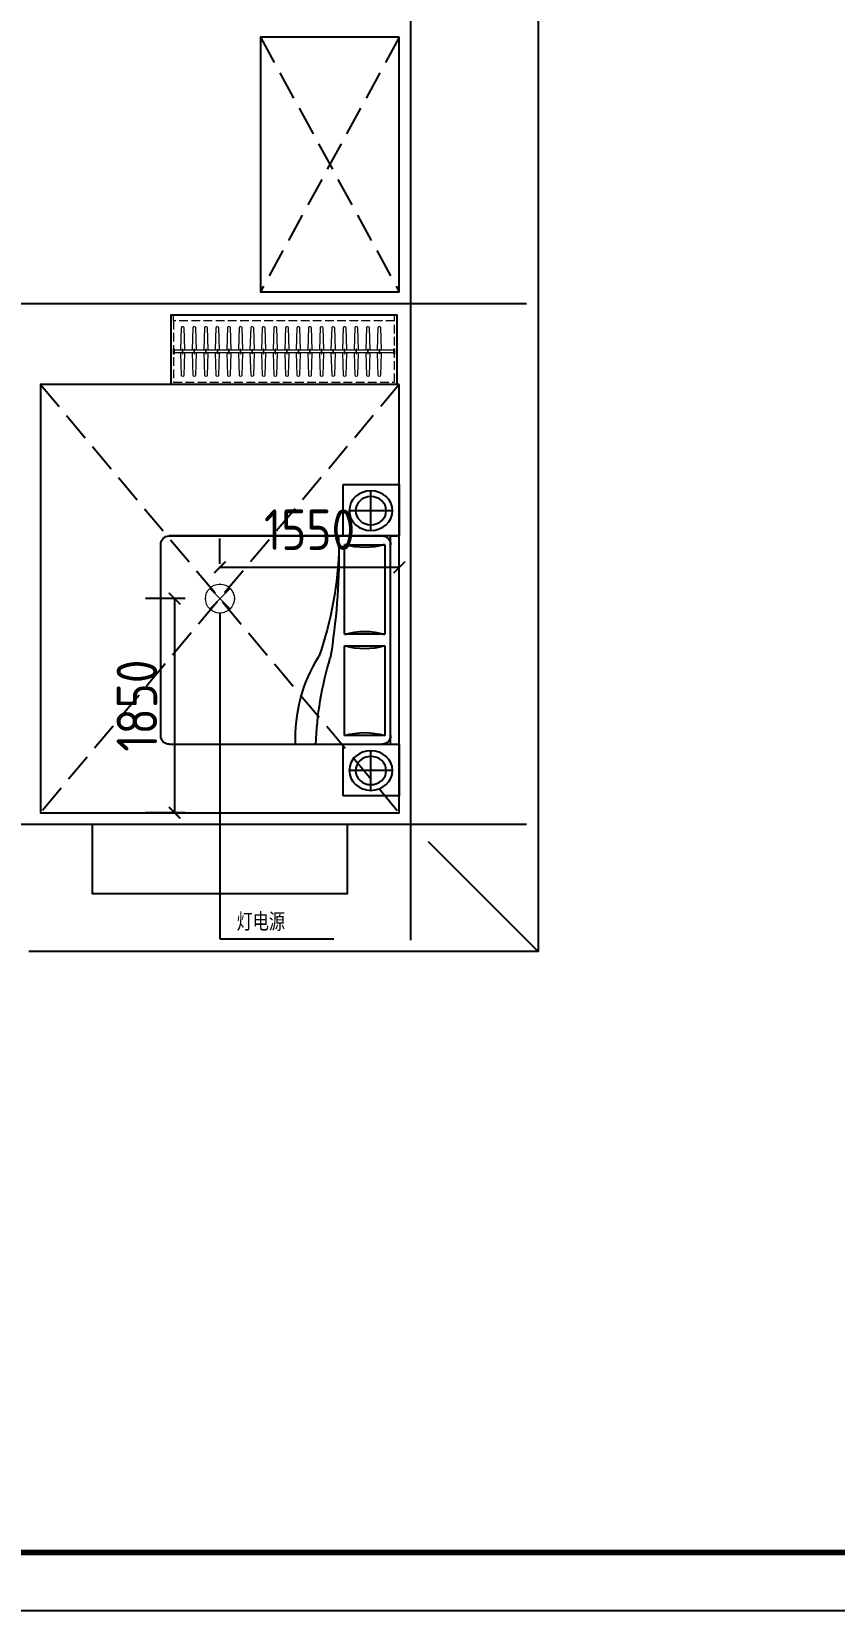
# Model space of a CAD drawing. Extents: x -29700 to 0, y 0 to 131000.
# Drawn here: x -13877 to -6938, y 88000 to 101639 of the extents above; entities that cross this region are included whole.
import ezdxf
from ezdxf.enums import TextEntityAlignment as Align

# ---------------------------------------------------------------- set-up
doc = ezdxf.new("R2010")
doc.units = 0
doc.header["$LTSCALE"] = 1000
doc.header["$MEASUREMENT"] = 0
doc.linetypes.add('__DASH', pattern=[0.35, 0.25, -0.1])
doc.linetypes.add('A户型二层平面图$0$DASH', pattern=[0.35, 0.25, -0.1])
doc.layers.get('0').update_dxf_attribs({"linetype": 'CONTINUOUS'})
doc.layers.get('Defpoints').update_dxf_attribs({"linetype": 'CONTINUOUS'})
for name, color, linetype in [('A户型二层平面图$0$A_家具_基线', 251, 'CONTINUOUS'), ('DOTE', 1, 'CONTINUOUS'), ('TK', 4, 'CONTINUOUS'), ('家具', 8, 'CONTINUOUS')]:
    doc.layers.add(name, color=color, linetype=linetype)
doc.layers.add('EQUIP-照明', color=3, linetype='CONTINUOUS', lineweight=15)
doc.layers.add('TK-引注', color=50, linetype='CONTINUOUS', lineweight=15)
doc.styles.add('_TEL_DIM', font='SIMPLEX', dxfattribs={"width": 0.8, "height": 3.5, "bigfont": 'HZTXT'})
doc.styles.add('HZTXT1', font='romans.shx', dxfattribs={"width": 0.7, "bigfont": 'GBHZFS.SHX'})
doc.styles.get("Standard").update_dxf_attribs({"font": 'gbenor.shx', "bigfont": 'gbcbig.shx'})
doc.styles.add('宋体', font='', dxfattribs={"width": 0.75})
doc.styles.get('宋体').set_extended_font_data('SimSun')
doc.dimstyles.get("Standard").update_dxf_attribs({"dimscale": 100, "dimtxt": 3.5, "dimasz": 1, "dimexe": 2.5, "dimexo": 3, "dimgap": 1.5, "dimtad": 1, "dimdec": 0, "dimzin": 0, "dimdsep": 46, "dimtxsty": 'Standard', "dimblk": 'ARCHTICK', "dimcen": 0.09, "dimclrd": 3, "dimclre": 3, "dimclrt": 2, "dimadec": 0, "dimazin": 0, "dimtfac": 1, "dimtdec": 0, "dimtix": 1, "dimtmove": 2, "dimatfit": 3, "dimfxl": 1, "dimtolj": 1, "dimtzin": 0, "dimarcsym": 0})

# ---------------------------------------------------------------- blocks, each defined once
blk = doc.blocks.new('A$C66793C10')
for p, q in [((450, 450), (0, 450)), ((0, 450), (0, 0)), ((223, 401), (223, 56)), ((450, 0), (450, 450)), ((396, 229), (50, 229)), ((0, 0), (450, 0))]:
    blk.add_line(p, q)
for radius in [173, 123]:
    blk.add_circle((223, 229), radius)
blk = doc.blocks.new('A$C0BC040C0')
at = {"layer": '家具'}
for p, q in [((0, 295), (0, 2095)), ((75, 2095), (0, 2095)), ((75, 295), (75, 2095)), ((149, 2095), (1987, 2095)), ((1987, 2095), (149, 2095)), ((522, 1996), (522, 2095)), ((124, 2019), (124, 1245)), ((472, 2019), (124, 2019)), ((472, 1245), (472, 2019)), ((2062, 2019), (2062, 371)), ((124, 1245), (472, 1245)), ((124, 1145), (124, 371)), ((472, 1145), (124, 1145)), ((472, 371), (472, 1145)), ((75, 295), (0, 295)), ((124, 371), (472, 371)), ((1987, 295), (149, 295))]:
    blk.add_line(p, q, dxfattribs=at)
for centre, major_axis, ratio, start_param, end_param in [((149, 2019), (0, 75.9), 0.981818, 0, 1.570796), ((1987, 2019), (0, 75.9), 0.981818, 4.712389, 6.283185), ((298, 2627), (0, 632), 0.981818, 2.857799, 3.425387), ((2092, 1653), (-220, 2967), 0.524077, 1.416252, 1.739927), ((1467, 1705), (-287, 1661), 0.542659, 1.294437, 1.879131), ((298, 638), (0, -632), 0.981818, 2.857799, 3.425387), ((298, 1752), (0, -632), 0.981818, -0.283794, 0.283794), ((-1119, 354), (-345, 2286), 0.791145, 4.568047, 4.89601), ((5, 453), (-253, 1064), 0.804127, 4.37694, 5.109608), ((149, 371), (0, 75.9), 0.981818, 1.570796, 3.141593), ((298, -236), (0, 632), 0.981818, -0.283794, 0.283794), ((1987, 371), (0, 75.9), 0.981818, 3.141593, 4.712389)]:
    blk.add_ellipse(centre, major_axis=major_axis, ratio=ratio, start_param=start_param, end_param=end_param, dxfattribs=at)
at = {"layer": '家具', "xscale": 1.080000000001746, "yscale": 0.9899999999906868, "rotation": 179.9999999989328}
for p in [(486, 2540), (486, 295)]:
    blk.add_blockref('A$C66793C10', p, dxfattribs=at)
blk = doc.blocks.new('*U27')
blk.add_lwpolyline([(0, -600), (0, 0), (1950, 0), (1950, -600)], close=True)
at = {"color": 250, "lineweight": 13, "ltscale": 0.3}
for points in [[(20, -50), (20, 0)], [(1930, -50), (1930, 0)], [(99, -330), (99, -335), (101, -335), (101, -296), (99, -296), (99, -330), (99, -302)], [(199, -330), (199, -335), (201, -335), (201, -296), (199, -296), (199, -330), (199, -302)], [(299, -330), (299, -335), (301, -335), (301, -296), (299, -296), (299, -330), (299, -302)], [(399, -330), (399, -335), (401, -335), (401, -296), (399, -296), (399, -330), (399, -302)], [(499, -330), (499, -335), (501, -335), (501, -296), (499, -296), (499, -330), (499, -302)], [(599, -330), (599, -335), (601, -335), (601, -296), (599, -296), (599, -330), (599, -302)], [(699, -330), (699, -335), (701, -335), (701, -296), (699, -296), (699, -330), (699, -302)], [(799, -330), (799, -335), (801, -335), (801, -296), (799, -296), (799, -330), (799, -302)], [(899, -330), (899, -335), (901, -335), (901, -296), (899, -296), (899, -330), (899, -302)], [(999, -330), (999, -335), (1001, -335), (1001, -296), (999, -296), (999, -330), (999, -302)], [(1099, -330), (1099, -335), (1101, -335), (1101, -296), (1099, -296), (1099, -330), (1099, -302)], [(1199, -330), (1199, -335), (1201, -335), (1201, -296), (1199, -296), (1199, -330), (1199, -302)], [(1299, -330), (1299, -335), (1301, -335), (1301, -296), (1299, -296), (1299, -330), (1299, -302)], [(1399, -330), (1399, -335), (1401, -335), (1401, -296), (1399, -296), (1399, -330), (1399, -302)], [(1499, -330), (1499, -335), (1501, -335), (1501, -296), (1499, -296), (1499, -330), (1499, -302)], [(1599, -330), (1599, -335), (1601, -335), (1601, -296), (1599, -296), (1599, -330), (1599, -302)], [(1699, -330), (1699, -335), (1701, -335), (1701, -296), (1699, -296), (1699, -330), (1699, -302)], [(1799, -330), (1799, -335), (1801, -335), (1801, -296), (1799, -296), (1799, -330), (1799, -302)]]:
    blk.add_lwpolyline(points, dxfattribs=at)
at = {"color": 250, "linetype": 'A户型二层平面图$0$DASH', "lineweight": 13, "ltscale": 0.3}
blk.add_lwpolyline([(20, -580), (1930, -580), (1930, -50), (20, -50)], close=True, dxfattribs=at)
at = {"color": 250, "lineweight": 13, "ltscale": 0.3}
for points in [[(84, -302), (90, -109, -0.431026), (100, -99, -0.397598), (110, -109), (116, -302)], [(184, -302), (190, -109, -0.431026), (200, -99, -0.397598), (210, -109), (216, -302)], [(284, -302), (290, -109, -0.431026), (300, -99, -0.397598), (310, -109), (316, -302)], [(384, -302), (390, -109, -0.431026), (400, -99, -0.397598), (410, -109), (416, -302)], [(484, -302), (490, -109, -0.431026), (500, -99, -0.397598), (510, -109), (516, -302)], [(584, -302), (590, -109, -0.431026), (600, -99, -0.397598), (610, -109), (616, -302)], [(684, -302), (690, -109, -0.431026), (700, -99, -0.397598), (710, -109), (716, -302)], [(784, -302), (790, -109, -0.431026), (800, -99, -0.397598), (810, -109), (816, -302)], [(884, -302), (890, -109, -0.431026), (900, -99, -0.397598), (910, -109), (916, -302)], [(984, -302), (990, -109, -0.431026), (1000, -99, -0.397598), (1010, -109), (1016, -302)], [(1084, -302), (1090, -109, -0.431026), (1100, -99, -0.397598), (1110, -109), (1116, -302)], [(1184, -302), (1190, -109, -0.431026), (1200, -99, -0.397598), (1210, -109), (1216, -302)], [(1284, -302), (1290, -109, -0.431026), (1300, -99, -0.397598), (1310, -109), (1316, -302)], [(1384, -302), (1390, -109, -0.431026), (1400, -99, -0.397598), (1410, -109), (1416, -302)], [(1484, -302), (1490, -109, -0.431026), (1500, -99, -0.397598), (1510, -109), (1516, -302)], [(1584, -302), (1590, -109, -0.431026), (1600, -99, -0.397598), (1610, -109), (1616, -302)], [(1684, -302), (1690, -109, -0.431026), (1700, -99, -0.397598), (1710, -109), (1716, -302)], [(1784, -302), (1790, -109, -0.431026), (1800, -99, -0.397598), (1810, -109), (1816, -302)], [(116, -328), (110, -522, -1), (90, -522), (84, -328)], [(216, -328), (210, -522, -1), (190, -522), (184, -328)], [(316, -328), (310, -522, -1), (290, -522), (284, -328)], [(416, -328), (410, -522, -1), (390, -522), (384, -328)], [(516, -328), (510, -522, -1), (490, -522), (484, -328)], [(616, -328), (610, -522, -1), (590, -522), (584, -328)], [(716, -328), (710, -522, -1), (690, -522), (684, -328)], [(816, -328), (810, -522, -1), (790, -522), (784, -328)], [(916, -328), (910, -522, -1), (890, -522), (884, -328)], [(1016, -328), (1010, -522, -1), (990, -522), (984, -328)], [(1116, -328), (1110, -522, -1), (1090, -522), (1084, -328)], [(1216, -328), (1210, -522, -1), (1190, -522), (1184, -328)], [(1316, -328), (1310, -522, -1), (1290, -522), (1284, -328)], [(1416, -328), (1410, -522, -1), (1390, -522), (1384, -328)], [(1516, -328), (1510, -522, -1), (1490, -522), (1484, -328)], [(1616, -328), (1610, -522, -1), (1590, -522), (1584, -328)], [(1716, -328), (1710, -522, -1), (1690, -522), (1684, -328)], [(1816, -328), (1810, -522, -1), (1790, -522), (1784, -328)]]:
    blk.add_lwpolyline(points, format="xyb", dxfattribs=at)
blk.add_lwpolyline([(1930, -338), (1925, -338), (1925, -328), (25, -328), (25, -338), (20, -338), (20, -292), (25, -292), (25, -328), (25, -302), (1925, -302), (1925, -328), (1925, -292), (1930, -292)], close=True, dxfattribs=at)
blk = doc.blocks.new('；u；')
at = {"color": 251}
for p, q in [((75126, -73598), (77226, -73598)), ((77976, -73848), (78926, -74798))]:
    blk.add_line(p, q, dxfattribs=at)
for points in [[(69126, -74798), (64726, -74798), (64726, -62398), (78926, -62398), (78926, -74798), (74526, -74798)], [(77276, -73698), (77276, -74298), (75076, -74298), (75076, -73698)]]:
    blk.add_lwpolyline(points, dxfattribs=at)
at = {"layer": 'DOTE', "color": 251}
for p, q in [((77826, -74698), (77826, -62498)), ((64826, -69198), (78826, -69198)), ((64826, -73698), (78826, -73698))]:
    blk.add_line(p, q, dxfattribs=at)
at = {"layer": 'A户型二层平面图$0$A_家具_基线', "color": 251, "rotation": 359.9999943370795}
blk.add_blockref('*U27', (75755, -69298), dxfattribs=at)
at = {"layer": '家具', "color": 251, "xscale": -0.9999989999971652, "yscale": 0.9999989999923855, "zscale": 0.9999989999958396, "rotation": 0.0004716637204804642}
blk.add_blockref('A$C0BC040C0', (77726, -73302), dxfattribs=at)
blk = doc.blocks.new('$equip$00002539')
for p, q in [((-0.354, 0.354), (0.354, -0.354)), ((0.354, 0.354), (-0.354, -0.354))]:
    blk.add_line(p, q)
at = {"const_width": 0.016}
blk.add_lwpolyline([(-0.5, 0, 1), (0.5, 0, 1), (-0.5, 0, 0.911406)], format="xyb", dxfattribs=at)
blk.add_circle((0, 0), 0.5)
for p in [(-0.5, 0), (0, 0.5), (0.5, 0), (0, -0.5)]:
    blk.add_point(p)
at = {"color": 7, "style": '_TEL_DIM', "flags": 1}
blk.add_attdef('A', text='', height=0.00002, dxfattribs=at).set_placement((0, 0), align=Align.MIDDLE_CENTER)
blk = doc.blocks.new('_ArchTick')
at = {"color": 0, "linetype": 'ByBlock', "const_width": 0.15}
blk.add_lwpolyline([(-0.5, -0.5), (0.5, 0.5)], dxfattribs=at)
blk = doc.blocks.new('*D128')
at = {"color": 3, "lineweight": -2, "transparency": 16777216}
for p, q in [((-12549, 96741), (-12891, 96741)), ((-12641, 96741), (-12641, 94891)), ((-12549, 94891), (-12891, 94891))]:
    blk.add_line(p, q, dxfattribs=at)
at = {"layer": 'Defpoints', "color": 0, "transparency": 16777216}
for p in [(-12249, 96741), (-12641, 94891), (-12249, 94891)]:
    blk.add_point(p, dxfattribs=at)
at = {"color": 3, "lineweight": -2, "transparency": 16777216, "xscale": 100, "yscale": 100, "zscale": 100}
for p, rotation in [((-12641, 96741), 90), ((-12641, 94891), 270)]:
    blk.add_blockref('_ArchTick', p, dxfattribs=dict(at, rotation=rotation))
at = {"color": 2, "transparency": 16777216, "insert": (-12966, 95816), "char_height": 350, "attachment_point": 5, "rotation": 90}
blk.add_mtext('\\A1;1850', dxfattribs=at)
blk = doc.blocks.new('*D129')
at = {"color": 3, "lineweight": -2, "transparency": 16777216}
for p, q in [((-12249, 97041), (-12249, 97261)), ((-10699, 97041), (-10699, 97261)), ((-12249, 97011), (-10699, 97011))]:
    blk.add_line(p, q, dxfattribs=at)
at = {"layer": 'Defpoints', "color": 0, "transparency": 16777216}
for p in [(-10699, 97011), (-12249, 96741), (-10699, 96741)]:
    blk.add_point(p, dxfattribs=at)
at = {"color": 3, "lineweight": -2, "transparency": 16777216, "xscale": 100, "yscale": 100, "zscale": 100, "rotation": 180}
blk.add_blockref('_ArchTick', (-12249, 97011), dxfattribs=at)
at = {"color": 3, "lineweight": -2, "transparency": 16777216, "xscale": 100, "yscale": 100, "zscale": 100}
blk.add_blockref('_ArchTick', (-10699, 97011), dxfattribs=at)
at = {"color": 2, "transparency": 16777216, "insert": (-11474, 97336), "char_height": 350, "attachment_point": 5}
blk.add_mtext('\\A1;1550', dxfattribs=at)
blk = doc.blocks.new('*U59')
at = {"color": 3}
blk.add_lwpolyline([(-59400, 0), (0, 0), (0, 42000), (-59400, 42000)], close=True, dxfattribs=at)
at = {"color": 3, "const_width": 100}
blk.add_lwpolyline([(-56900, 1000), (-1000, 1000), (-1000, 41000), (-56900, 41000)], close=True, dxfattribs=at)
at = {"layer": 'TK', "color": 4, "style": 'HZTXT1'}
for tag, height, width, p in [('项目负责1', 400, 0.6, (-4500, 19196)), ('项目负责2', 400, 0.6, (-4500, 18296)), ('专责', 400, 0.6, (-4500, 17396)), ('审定', 400, 0.6, (-4500, 16496)), ('审核', 400, 0.6, (-4500, 15596)), ('校对', 400, 0.6, (-4500, 14696)), ('设计', 400, 0.6, (-4500, 13796)), ('绘图', 400, 0.6, (-4500, 12896)), ('建设单位', 450, 0.6, (-4500, 11050)), ('工号', 400, 0.5, (-5501, 3507)), ('版次', 400, 0.7, (-2138, 3498)), ('阶段', 400, 0.7, (-2138, 2498)), ('比例', 400, 0.7, (-5491, 1513)), ('日期', 400, 0.7, (-2138, 1498))]:
    blk.add_attdef(tag, text='', height=height, dxfattribs=dict(at, width=width)).set_placement(p, align=Align.MIDDLE)
at = {"layer": 'TK', "color": 1, "lineweight": -3, "style": 'HZTXT1', "width": 0.6}
blk.add_attdef('工程名称', text='', height=450, dxfattribs=at).set_placement((-4500, 9050), align=Align.MIDDLE)
at = {"layer": 'TK', "color": 4, "lineweight": -3, "style": 'HZTXT1', "width": 0.6}
blk.add_attdef('子项名称', text='', height=450, dxfattribs=at).set_placement((-4500, 7050), align=Align.MIDDLE)
at = {"layer": 'TK', "color": 1, "lineweight": -3, "style": 'HZTXT1', "width": 0.6}
blk.add_attdef('图名', text='', height=400, dxfattribs=at).set_placement((-4558, 4958), align=Align.MIDDLE_CENTER)
at = {"layer": 'TK', "color": 1, "style": 'HZTXT1', "width": 0.7}
blk.add_attdef('图号', text='', height=400, dxfattribs=at).set_placement((-5491, 2513), align=Align.MIDDLE)

msp = doc.modelspace()

# ---------------------------------------------------------------- linework, layer by layer
at = {"color": 8, "linetype": '__DASH'}
for p, q in [((-10698.9, 101590.7), (-11898.9, 99390.7)), ((-11898.9, 101590.7), (-10698.9, 99390.7)), ((-10698.9, 98590.6), (-13798.9, 94890.7)), ((-13798.9, 98590.6), (-10698.9, 94890.7))]:
    msp.add_line(p, q, dxfattribs=at)
at = {"color": 1}
for p, q in [((-12248.9, 96615.8), (-12248.9, 93802.8)), ((-12248.9, 93802.8), (-11263.9, 93802.8))]:
    msp.add_line(p, q, dxfattribs=at)
at = {"color": 8}
for points in [[(-10698.9, 101590.7), (-11898.9, 101590.7), (-11898.9, 99390.7), (-10698.9, 99390.7)], [(-10698.9, 98590.6), (-13798.9, 98590.6), (-13798.9, 94890.7), (-10698.9, 94890.7)]]:
    msp.add_lwpolyline(points, close=True, dxfattribs=at)

# ---------------------------------------------------------------- block references
at = {"color": 0, "xscale": 0.5, "yscale": 0.5, "zscale": 0.5}
msp.add_blockref('*U59', (0, 88000), dxfattribs=at)
at = {"color": 1}
msp.add_blockref('；u；', (-88425.1, 168489.1), dxfattribs=at)
at = {"layer": 'EQUIP-照明', "color": 1, "xscale": 250, "yscale": 250, "zscale": 250}
msp.add_blockref('$equip$00002539', (-12248.9, 96740.8), dxfattribs=at)

# ---------------------------------------------------------------- texts
at = {"layer": 'TK-引注', "insert": (-11686.3, 94021.2), "char_height": 136.12, "attachment_point": 3, "style": '宋体'}
msp.add_mtext('灯电源', dxfattribs=at)

# ---------------------------------------------------------------- dimensions: what is measured, and where the dimension line sits
at = {"color": 1}
dim = msp.add_linear_dim(base=(-10698.9, 97011.3), p1=(-12248.9, 96740.8), p2=(-10698.9, 96740.6), dimstyle='Standard', dxfattribs=at)
dim.commit()
dim.dimension.update_dxf_attribs({"geometry": '*D129', "text_midpoint": (-11473.9, 97336.3)})
dim = msp.add_linear_dim(base=(-12641, 94890.7), p1=(-12248.9, 96740.8), p2=(-12248.9, 94890.7), angle=90, dimstyle='Standard', dxfattribs=at)
dim.commit()
dim.dimension.update_dxf_attribs({"geometry": '*D128', "text_midpoint": (-12966, 95815.7)})

doc.saveas('drawing.dxf')
